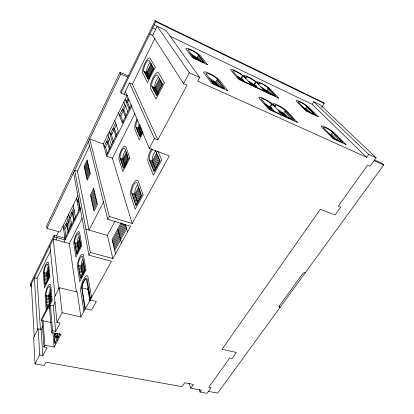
<?xml version="1.0" encoding="UTF-8"?>
<svg xmlns="http://www.w3.org/2000/svg" width="414" height="414" viewBox="0 0 414 414"><rect width="100%" height="100%" fill="white"/><g stroke="black" fill="none" stroke-linecap="round" stroke-linejoin="round"><path stroke-width="0.62" d="M81.982 287.859L82.06 287.181A6.655 2.168 -74.9 0 1 86.376 279.098L90.143 299.99L96.317 301.449L91.458 310.195L85.305 308.792L81.982 287.859L87.892 289.303L89.947 301.33M128.283 75.943L119.967 72.372L46.684 225.899L46.922 228.337L59.978 232.047L77.925 195.506M46.922 228.337L120.717 74.122L119.967 72.372M103.691 201.634L89.036 230.06L77.428 171.153L89.574 145.899M321.74 107.231L324.188 103.448L322.956 102.299L155.079 20.7L120.577 91.851L121.074 93.078L127.408 95.696M84.44 167.546L87.421 161.403M121.074 93.078L155.757 21.673L155.079 20.7M84.741 168.917L87.732 162.754M85.041 170.299L88.047 164.12M80.073 207.771L64.879 238.273L54.12 235.261L30.258 284.206L30.346 285.95L31.599 286.25M85.341 171.686L88.363 165.491M30.346 285.95L54.306 236.901L54.12 235.261M123.972 94.273L129.51 82.935L132.408 84.161L157.837 139.865L187.014 85.149L183.552 83.612L152.673 35.511L149.713 34.114M152.673 35.511L157.206 26.237L189.296 72.771L199.667 77.49L197.726 81.082L366.69 157.315L368.729 154.438L376.114 157.801L370.012 166.299L367.565 165.212L338.29 206.151L340.727 207.103L335.102 214.938L320.307 209.329L222.064 349.302L236.394 352.459L232.063 358.498L229.703 357.991L208.791 387.235L211.124 387.664L207.078 393.3L200.06 392.048L199.248 389.61M85.651 173.088L88.684 166.878M85.957 174.501L89.005 168.27M56.558 235.949L58.534 231.912M86.267 175.924L89.331 169.678M86.583 177.358L89.657 171.096M40.463 329.886L37.027 278.368L50.699 250.532M55.931 239.872L57.023 237.657M132.408 84.161L155.048 38.057M103.267 143.927L89.693 138.964L109.291 216.439L132.175 223.493L112.37 158.246L106.843 156.275L103.267 143.927L127.088 95.443M86.899 178.801L89.988 172.519M68.082 219.539L63.565 228.709L64.869 229.082L65.94 236.736M73.775 207.988L69.169 217.334L70.478 217.728L71.669 225.247M78.381 198.653L77.113 201.214L78.437 201.628L79.788 208.956M108.825 136.894L104.043 146.592L105.394 147.084L107.293 153.578M115.609 123.129L110.067 134.369L111.428 134.876L113.467 141.2M124.842 104.395L119.444 115.351L120.81 115.889L123.237 122.404M128.066 97.854L126.156 101.735L127.528 102.294L129.892 108.023M64.869 229.082L68.533 221.661M70.478 217.728L74.329 209.939M78.437 201.628L78.939 200.604M105.394 147.084L109.394 138.99M111.428 134.876L116.422 124.769M120.81 115.889L125.685 106.025M127.528 102.294L128.94 99.438M48.686 269.462L46.777 273.302L47.393 279.947L44.645 279.274M151.203 63.44L146.722 72.45L149.651 77.848M48.521 271.134L46.901 274.394L44.184 273.716L44.065 272.629A5.191 1.377 -74.2 0 1 45.726 265.985A5.191 1.377 -74.2 0 1 47.879 264.924L48.987 277.261L45.116 284.987L44.184 273.716M106.434 154.857L118.332 130.974L114.73 120.598M131.404 104.737L122.28 123.046L118.528 112.867M151.602 64.232L147.156 73.149L144.201 71.855L143.772 71.156A6.205 1.899 -68.1 0 1 145.423 63.942A6.205 1.899 -68.1 0 1 149.087 60.418L153.615 68.574L148.165 79.441L144.201 71.855M48.65 272.505L47.02 275.771L44.298 275.093M152.114 65.133L147.648 74.075L144.683 72.776M64.004 242.107L80.652 208.749M106.843 156.275L131.962 105.948M49.049 273.344L47.144 277.152L44.412 276.48M152.626 66.043L148.145 75.006L145.169 73.708M49.178 274.725L47.268 278.544L44.526 277.872M152.864 67.518L148.642 75.948L145.661 74.644M47.393 279.947L49.033 276.666M153.666 67.875L149.143 76.895L146.152 75.586M90.79 196.355L94.019 189.928M91.142 197.949L94.382 191.506M76.378 291.906L69.329 243.582L82.034 218.39M91.494 199.564L94.749 193.1M112.37 158.246L134.943 113.493M91.846 201.183L95.122 194.704M92.208 202.824L95.494 196.324M92.565 204.475L95.872 197.959M92.933 206.136L96.25 199.605M93.295 207.818L96.633 201.266M50.808 291.901L48.795 295.85L49.608 304.714L46.725 304.062M159.732 78.194L154.883 87.701L157.599 92.679L162.495 83.157M50.637 293.707L48.93 297.05L46.089 296.393L45.959 295.192A5.47 1.511 -74.8 0 1 47.698 288.165A5.47 1.511 -74.8 0 1 49.97 287.275L51.196 300.859L47.988 307.095M159.897 79.628L155.374 88.487L152.269 87.157L151.788 86.376A6.541 2.132 -68.1 0 1 153.506 78.691A6.541 2.132 -68.1 0 1 157.48 75.141L162.562 84.28L156.709 95.665L152.269 87.157M93.667 209.51L97.021 202.938M50.777 295.213L49.064 298.566L46.213 297.909M79.731 238.552L77.382 243.147L78.681 250.832L75.938 250.082M160.751 80.083L155.923 89.527L152.807 88.192M79.912 239.639L77.589 244.182L74.882 243.432L74.686 242.397A5.258 1.568 -73.4 0 1 76.295 235.701A5.258 1.568 -73.4 0 1 78.789 234.329L80.766 246.082L76.59 254.186L74.882 243.432M51.207 296.17L49.199 300.088L46.342 299.431M161.325 81.097L156.476 90.568L153.351 89.233M80.14 240.943L77.801 245.497L75.089 244.746M51.062 298.256L49.338 301.62L46.466 300.968M161.62 82.681L157.035 91.623L153.899 90.283M126.58 151.943L122.901 159.111L125.188 165.838L122.321 164.819M140.16 125.483L138.757 128.221L141.417 134.509L138.514 133.391M80.363 242.252L78.018 246.816L75.301 246.066M51.201 299.793L49.473 303.162L46.596 302.51M200.06 392.048L201.395 390.164L190.714 388.239L193.395 384.404L184.691 382.805L182.025 386.676L45.99 362.193L44.21 365.495L35.019 363.87L39.754 354.938L42.844 355.507L47.072 347.589L43.962 346.994L44.872 345.276L54.156 347.067L60.987 334.409L51.641 332.504L49.406 306.95L47.905 306.619L41.498 319.085L41.597 320.508L51.372 322.573M126.612 153.454L123.248 160.001L120.422 158.992L120.081 158.096A5.703 1.853 -70.6 0 1 121.7 151.074A5.703 1.853 -70.6 0 1 124.883 148.693L128.402 158.945L123.496 168.426L120.422 158.992M140.336 126.756L139.156 129.049L136.294 127.936L135.901 127.108A5.879 1.935 -69.5 0 1 137.505 120.019M80.59 243.577L78.241 248.146L75.514 247.396M41.597 320.508L48.024 308.016L47.905 306.619M127.289 154.044L123.631 161.155L120.795 160.14M141.081 127.253L139.601 130.125L136.734 129.013M80.818 244.902L78.458 249.487L75.726 248.736M49.002 306.872L52.19 300.693L50.891 286.959A7.716 2.127 -74.8 0 0 47.584 286.736A7.716 2.127 -74.8 0 0 45.276 298.023L46.244 310.034M42.792 326.123L41.074 329.435L38.124 328.83L33.627 337.555L35.019 363.87M49.406 306.95L50.291 305.232L53.277 305.899L55.714 331.381L52.578 330.739L50.291 305.232M59.316 287.72L62.11 312.751L80.854 316.896L77.185 292.015L59.316 287.72L54.467 297.128L56.987 322.418L60.133 323.086L55.714 331.381M127.693 155.188L124.019 162.314L121.173 161.3M141.453 128.49L140.051 131.212L137.174 130.094M127.812 156.885L124.407 163.478L121.55 162.464M141.914 129.572L140.501 132.304L137.614 131.186M128.216 158.044L124.795 164.653L121.933 163.639M142.09 131.212L140.957 133.401L138.064 132.283M142.752 131.217L139.885 136.765L136.294 127.936M125.478 165.284L126.907 162.526M143.073 132.532L139.259 139.885L135.274 129.96A8.296 2.732 -69.5 0 1 137.091 119.03M53.277 305.899L55.233 302.132M83.752 261.203L81.134 266.186L82.572 274.71L79.69 273.975M83.949 262.409L81.361 267.335L78.52 266.595L78.303 265.441A5.553 1.734 -74.1 0 1 79.99 258.331A5.553 1.734 -74.1 0 1 82.65 257.115L84.849 270.171L80.414 278.534L78.52 266.595M84.197 263.853L81.599 268.789L78.753 268.055M80.854 316.896L111.428 261.25L88.912 255.127L90.345 252.405L74.727 170.242L77.428 171.153M90.345 252.405L112.887 258.6L130.627 226.313L107.769 219.327L109.291 216.439M84.161 265.86L81.843 270.254L78.986 269.519M84.704 266.776L82.086 271.729L79.219 270.994M84.663 268.8L82.329 273.214L79.457 272.479M198.503 54.912L204.599 62.814L194.145 57.903L188.194 50.016A6.189 1.076 29.4 0 1 191.998 50.689A6.189 1.076 29.4 0 1 198.503 54.912L196.893 57.95L198.741 60.428L200.371 57.365M51.641 332.504L52.578 330.739M56.987 322.418L62.11 312.751M132.175 223.493L169.321 155.892L149.247 148.341L154.438 138.55L129.51 82.935M183.552 83.612L189.296 72.771M82.572 274.71L85.212 269.737M199.005 55.605L197.39 58.648L192.857 56.516M199.683 56.48L198.063 59.538L192.95 57.132M199.698 60.817L201.064 58.255M112.887 258.6L107.386 235.426L114.957 221.236M55.579 333.317L54.431 335.464L54.555 336.815L54.255 336.753L54.13 335.402L55.274 333.254M200.661 61.205L201.758 59.15M54.255 336.753L55.978 333.529M201.359 62.116L202.456 60.056M54.415 338.502L56.035 335.48L56.506 340.391L54.865 343.429L54.415 338.502L54.72 338.564L56.071 336.044M202.332 62.514L203.165 60.967M156.823 152.662L152.331 161.015L155.56 168.674L160.12 160.296M138.731 187.004L134.829 194.249L137.608 202.415L134.472 201.39M59.393 333.648L59.518 334.874L57.862 337.943L57.442 333.653M156.968 154.313L152.813 162.034L149.692 160.891L149.221 159.876A6.458 2.365 -70.1 0 1 152.714 149.511M139.114 188.168L135.249 195.336L132.164 194.311L131.755 193.224A6.272 2.251 -71.5 0 1 133.499 185.384A6.272 2.251 -71.5 0 1 137.143 183.159L141.438 195.615L135.906 205.779L132.164 194.311M121.157 222.737L112.054 239.602L115.537 253.772M157.827 155.053L153.356 163.344L150.225 162.2M139.596 189.545L135.714 196.733L132.62 195.708M112.432 241.129L121.985 223.456M158.396 156.347L153.899 164.658L150.763 163.52M140.082 190.932L136.18 198.135L133.075 197.111M88.472 288.237L87.892 289.303L87.965 288.63A6.624 2.22 -75 0 1 88.182 287.409M112.81 242.666L122.994 223.87M158.666 158.21L154.448 165.988L151.301 164.844M140.569 192.329L136.651 199.553L133.541 198.529M113.193 244.219L124.009 224.29M159.54 158.971L155.007 167.328L151.845 166.185M141.06 193.736L137.127 200.976L134.007 199.952M113.576 245.781L125.328 224.171M137.608 202.415L141.557 195.154M113.964 247.355L125.768 225.697M114.352 248.938L126.208 227.229M114.745 250.537L126.648 228.776M217.303 79.121L224.673 88.674L213.36 83.525L206.167 73.987A6.764 1.304 29.8 0 1 210.105 74.416A6.764 1.304 29.8 0 1 217.303 79.121L215.492 82.391L218.545 86.474L220.393 83.162M217.909 79.959L216.092 83.245L211.451 81.123M218.732 81.02L216.905 84.311L211.668 81.925M219.56 82.086L217.723 85.387L212.47 82.997M219.994 86.459L221.236 84.244M221.148 87.002L222.08 85.336M221.997 88.104L222.934 86.433M223.167 88.663L223.793 87.545M238.811 78.701L242.143 80.264L240.746 78.613L242.392 75.736L246.123 77.506A5.832 0.978 30.4 0 1 249.093 77.837A5.832 0.978 30.4 0 1 255.422 81.915L259.06 83.644A5.765 0.957 30.6 0 1 261.855 83.907A5.765 0.957 30.6 0 1 268.143 87.954L275.936 96.348L239.96 79.436L232.865 71.213A5.91 1.004 30.2 0 1 236.021 71.622A5.91 1.004 30.2 0 1 242.392 75.736M245.574 78.458L246.123 77.506M256.064 87.359L253.766 84.746L255.422 81.915M258.507 84.585L259.06 83.644M268.143 87.954L266.481 90.738L268.867 93.373L270.549 90.568M268.805 88.7L267.139 91.484L263.77 89.9M269.674 89.631L267.998 92.425L264.06 90.573M270.021 93.859L271.429 91.515M270.906 94.816L272.319 92.467M272.36 94.837L273.209 93.424M273.54 95.334L274.109 94.392M269.473 108.954L272.262 110.227L269.571 107.117L271.424 104.064A6.417 1.185 30.8 0 0 264.422 99.515A6.417 1.185 30.8 0 0 261.343 99.417L270.031 109.327L294.333 120.391L285.184 110.403A6.339 1.154 31.1 0 0 278.234 105.896A6.339 1.154 31.1 0 0 275.367 105.88L271.361 104.033M274.746 106.89L275.367 105.88M285.184 110.403L283.321 113.405L286.121 116.536L288.009 113.514M285.965 111.288L284.092 114.3L279.522 112.21M286.98 112.396L285.101 115.413L281.09 113.586M287.461 117.162L289.039 114.637M288.491 118.3L290.079 115.765M290.173 118.43L291.13 116.908M291.223 119.584L292.186 118.052M306.903 106.351L315.53 114.963L307.033 110.968L298.478 102.351A5.568 0.885 31.3 0 1 300.755 102.403A5.568 0.885 31.3 0 1 306.903 106.351L305.227 108.991L307.876 111.697L309.579 109.037M307.649 107.117L305.962 109.767L304.849 109.239M306.919 110.729L308.611 108.075M366.69 157.315L312.109 104.266L313.729 101.72L320.364 104.918L376.114 157.801M309.186 112.142L310.552 110.005M310.505 112.587L311.53 110.983M311.483 113.576L312.518 111.966M312.818 114.031L313.512 112.955M335.945 135.523L334.036 138.359L330.9 135.155L332.784 132.34A6.086 1.045 31.9 0 0 326.02 127.978A6.086 1.045 31.9 0 0 323.836 128.216L333.979 138.442L342.999 142.551L332.784 132.34M331.774 136.071L333.668 133.251M332.903 137.21L334.802 134.379M335.18 139.513L337.099 136.672M336.654 140.201L338.259 137.826M338.461 140.424L339.428 138.99M339.635 141.598L340.608 140.165M374.665 160.058L382.039 163.395L383.742 165.01L217.655 393.088L208.423 391.427L208.692 391.416M305.491 272.469L303.131 273.121L278.938 306.417L280.014 307.457L279.191 306.07M59.518 334.874L59.823 334.936L59.699 333.71M54.13 335.402L54.431 335.464M53.949 333.405L54.25 333.461M48.024 308.016L49.525 308.352M46.854 305.625L49.168 306.143M45.959 295.192L48.795 295.85A5.454 1.527 -74.8 0 1 50.322 289.246M44.997 283.533L46.104 283.797M37.027 278.368L34.367 277.722L37.56 329.932M44.759 280.687L47.517 281.354M44.878 282.105L46.534 282.508M88.751 289.702L88.451 289.629L89.17 293.805M44.065 272.629L46.777 273.302A5.175 1.397 -74.2 0 1 48.236 267.071M79.933 275.476L82.241 276.066M80.171 276.992L81.33 277.282M78.303 265.441L81.134 266.186A5.542 1.754 -74.1 0 1 82.805 259.097M76.367 252.799L77.47 253.099M76.15 251.433L77.801 251.883M69.329 243.582L53.22 239.121L58.705 288.905M74.686 242.397L77.382 243.147A5.247 1.589 -73.4 0 1 78.976 236.477M54.306 236.901L65.101 239.908L63.135 225.609M65.547 224.688L66.851 225.066L67.963 232.673M85.926 229.154L107.386 235.426M66.085 223.596L67.389 223.979L68.512 231.571M71.736 212.123L73.05 212.522L74.292 219.979M71.187 213.236L72.502 213.634L73.728 221.107M134.943 202.834L137.039 203.517M135.419 204.293L136.998 204.806M131.755 193.224L134.829 194.249A6.257 2.277 -71.5 0 1 137.37 185.13M123.098 167.209L124.252 167.613M122.704 166.009L125.012 166.821M152.947 168.891L155.597 169.843M120.081 158.096L122.901 159.111A5.692 1.873 -70.6 0 1 125.23 150.877M153.501 170.257L155.095 170.832M152.393 167.53L155.56 168.674M149.221 159.876L152.331 161.015A6.438 2.391 -70.1 0 1 155.814 150.675M106.729 141.138L108.085 141.635L110.046 148.057M106.113 142.39L107.469 142.887L109.415 149.325M110.693 133.101L112.049 133.613M112.51 129.411L113.871 129.929L116.127 136.667M113.141 128.133L114.502 128.656L116.567 134.762M138.964 134.503L140.713 135.176M139.42 135.621L140.589 136.071M154.438 138.55L157.837 139.865M135.901 127.108L138.757 128.221A5.863 1.956 -69.5 0 1 139.13 124.262M122.456 109.239L123.827 109.788L126.104 115.62M121.809 110.554L123.175 111.097L125.665 117.54M126.813 100.4L128.19 100.964M155.012 92.405L158.169 93.75M155.571 93.481L157.682 94.376M156.135 94.563L157.196 95.008M154.453 91.339L157.599 92.679M151.788 86.376L154.883 87.701A6.526 2.158 -68.1 0 1 158.365 77.346M120.717 74.122L127.678 77.102M147.151 77.496L149.159 78.37M147.653 78.458L148.657 78.898M146.649 76.538L149.149 77.63M143.772 71.156L146.722 72.45A6.189 1.92 -68 0 1 150.008 62.654M374.07 160.648L383.742 165.01M210.804 80.249L215.492 82.391A6.748 1.34 29.8 0 0 208.889 77.961M266.212 105.58L271.543 108.018L274.068 110.885M278.705 111.294L283.321 113.405A6.324 1.185 31.1 0 0 277.923 109.663M267.377 106.662L270.311 108.002M268.339 107.769L271.284 109.11M281.525 114.445L286.121 116.536M332.928 137.852L334.036 138.359M191.744 55.523L196.893 57.95A6.174 1.107 29.4 0 0 190.43 53.737M237.388 77.03L242.614 79.488L244.627 81.806M249.704 82.831L256.499 86.034M262.512 88.865L266.481 90.738A5.749 0.983 30.6 0 0 260.68 86.919M304.104 108.463L305.227 108.991A5.553 0.911 31.3 0 0 302.241 106.796M238.024 77.78L241.346 79.343M250.372 83.592L254.398 85.486M251.194 84.523L255.226 86.417M194.182 58.286L195.889 59.088M152.725 27.924L155.685 29.342M169.719 36.065L312.109 104.266M154.236 24.804L166.014 30.486L199.667 77.49M155.757 21.673L324.188 103.448M313.729 101.72L368.729 154.438M257.244 82.784L264.851 91.137M273.4 104.97L282.322 114.921M255.588 85.605L256.846 87.007M244.26 76.621L251.562 84.891M157.806 151.141L161.698 159.949L153.403 175.169L148.548 163.064A9.108 3.333 -70.1 0 1 151.659 148.776M155.322 150.38L159.913 160.917L154.07 171.655L149.692 160.891M125.344 91.458L149.247 148.341M125.173 99.334L129.194 109.172M123.879 101.979L127.843 111.883M109.239 131.771L112.634 142.416M189.167 383.369L190.714 388.239M108.007 134.281L111.35 144.988M125.473 224.678L127.548 231.912M117.783 228.994L121.488 242.946M88.492 141.464L107.769 219.327M73.588 172.617L88.912 255.127M76.58 198.254L78.774 210.374M91.582 297.371L87.861 276.133A10.122 3.302 -74.9 0 0 83.566 279.191A10.122 3.302 -74.9 0 0 80.554 289.81L83.897 311.354M90.568 299.219L86.961 278.322L86.65 278.12A7.68 2.505 -74.9 0 0 81.672 287.44L84.891 309.548M88.617 289.598L88.834 290.851M89.046 292.108L89.264 293.36M89.859 296.812L90.076 298.08M89.683 296.807L90.309 300.445M73.268 204.992L75.348 217.252M68.698 214.292L70.623 226.737M67.622 216.486L69.511 228.973M49.985 245.74L55.067 295.963M57.748 333.715L58.11 337.389M56.868 333.767L57.551 340.779M56.397 336.152L56.516 337.384M54.72 338.564L55.176 343.491M52.889 332.959L54.156 347.067M46.089 296.393L47.113 308.797M43.087 320.824L44.872 345.276M42.119 321.078L43.962 346.994M41.074 329.435L42.844 355.507M38.124 328.83L39.754 354.938M31.345 283.906L34.186 336.473M237.331 76.093A5.899 1.03 30.2 0 1 240.746 78.613M248.892 81.398A5.822 1.009 30.4 0 1 253.766 84.746M250.775 84.772A1.718 1.465 -45.5 0 1 252.121 85.403M264.08 91.023A1.703 1.423 -45.1 0 1 265.39 91.639M328.525 133.313A6.075 1.071 31.9 0 1 330.9 135.155M282.902 115.454A1.873 1.521 -42.5 0 1 283.041 115.837M281.479 114.807A1.873 1.521 -42.5 0 1 282.659 115.144M264.681 103.645A6.401 1.216 30.8 0 1 269.571 107.117M271.936 108.132A1.811 1.496 -43.4 0 1 270.849 106.419A1.811 1.496 -43.4 0 1 272.722 104.845A1.811 1.496 -43.4 0 1 274.135 106.289M255.95 85.714A1.651 1.397 -46.1 0 1 254.926 84.104A1.651 1.397 -46.1 0 1 256.623 82.66A1.651 1.397 -46.1 0 1 257.938 84.016M244.948 77.48A1.672 1.433 -46.6 0 1 244.984 77.879M242.982 79.602A1.672 1.433 -46.6 0 1 242.242 77.252A1.672 1.433 -46.6 0 1 244.803 77.123M87.111 160.063L84.14 166.19L87.214 180.256L90.319 173.963L87.111 160.063M93.657 188.36L90.443 194.771L94.04 211.218L97.409 204.63L93.657 188.36M49.923 276.997L44.433 287.937L43.413 275.305A7.317 1.946 -74.2 0 1 45.623 264.686A7.317 1.946 -74.2 0 1 48.748 264.536L49.923 276.997M155.266 67.187L147.529 82.598L143.13 74.044A8.751 2.675 -68.1 0 1 144.978 63.063A8.751 2.675 -68.1 0 1 150.577 59.021L155.266 67.187M164.363 82.898L156.052 99.039L151.12 89.45A9.227 3.007 -68.1 0 1 153.014 77.713A9.227 3.007 -68.1 0 1 159.1 73.733L164.363 82.898M81.858 245.678L75.938 257.151L74.054 245.088A7.416 2.215 -73.4 0 1 76.109 234.464A7.416 2.215 -73.4 0 1 79.798 233.806L81.858 245.678M129.825 158.086L122.854 171.52L119.449 160.917A8.047 2.613 -70.6 0 1 121.354 149.987A8.047 2.613 -70.6 0 1 126.177 147.762L129.825 158.086M86.024 269.856L79.731 281.696L77.646 268.308A7.835 2.448 -74.1 0 1 79.783 256.959A7.835 2.448 -74.1 0 1 83.731 256.664L86.024 269.856M143.078 194.859L135.223 209.256L131.078 196.376A8.844 3.177 -71.5 0 1 133.08 184.07A8.844 3.177 -71.5 0 1 138.628 182.295L143.078 194.859M227.819 90.79L211.777 83.499L204.588 73.837A9.543 1.842 29.8 0 1 209.318 73.423A9.543 1.842 29.8 0 1 220.181 81.015L227.819 90.79M297.387 122.425L268.846 109.446L260.121 99.401A9.051 1.672 30.8 0 1 261.581 97.694A9.051 1.672 30.8 0 1 271.946 103.65L273.173 104.721L272.847 104.064A8.937 1.63 31.1 0 1 279.424 105.943A8.937 1.63 31.1 0 1 287.968 112.225L297.387 122.425M345.985 144.522L333.203 138.711L322.982 128.34A8.585 1.475 31.9 0 1 324.949 126.917A8.585 1.475 31.9 0 1 335.495 134.1L345.985 144.522M207.424 64.698L192.603 57.737L186.673 49.768A8.725 1.521 29.4 0 1 191.346 49.861A8.725 1.521 29.4 0 1 201.106 56.609L207.424 64.698M278.684 98.165L238.712 79.395L231.612 71.073A8.337 1.413 30.2 0 1 233.434 69.971A8.337 1.413 30.2 0 1 243.013 75.488L244.074 76.409L243.862 75.891A8.228 1.382 30.4 0 1 248.317 76.978A8.228 1.382 30.4 0 1 255.971 81.646L257.047 82.572L256.804 82.039A8.13 1.351 30.6 0 1 263.009 84.042A8.13 1.351 30.6 0 1 270.658 89.584L278.684 98.165M318.226 116.732L306.194 111.081L297.578 102.351A7.85 1.252 31.3 0 1 299.839 101.502A7.85 1.252 31.3 0 1 309.372 107.94L318.226 116.732"/></g></svg>
